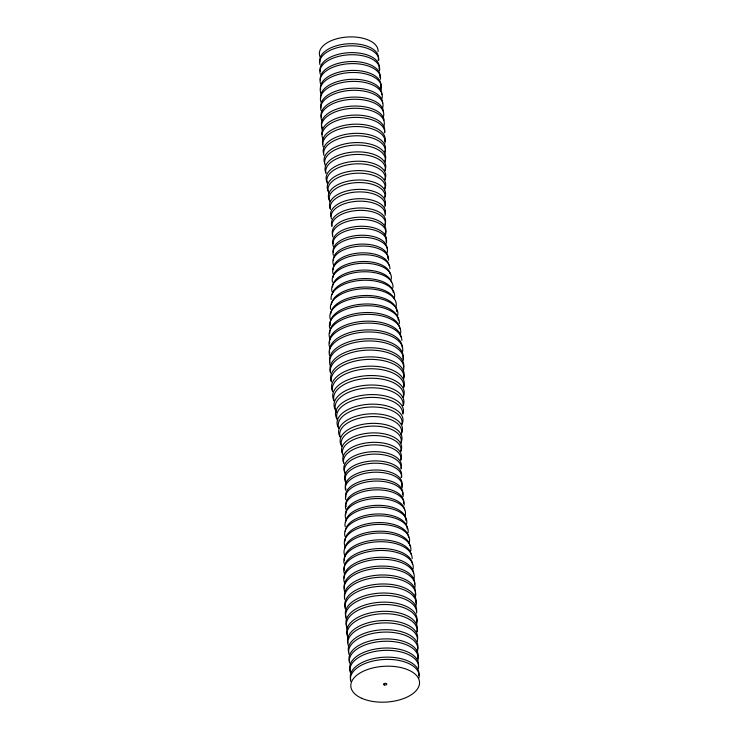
<?xml version="1.0" encoding="UTF-8"?>
<svg xmlns="http://www.w3.org/2000/svg" width="739" height="739" viewBox="0 0 739 739"><rect width="100%" height="100%" fill="white"/><g stroke="black" fill="none" stroke-linecap="round" stroke-linejoin="round"><path stroke-width="1.11" d="M319.895 61.734A29.403 15.316 -3.3 0 1 350.212 43.703A29.403 15.316 -3.3 0 1 378.082 60.422M320.107 56.894A29.403 15.316 -3.3 0 1 345.981 37.126A29.403 15.316 -3.3 0 1 378.082 51.61M320.283 71.323A29.643 15.445 -3.3 0 1 349.75 52.663A29.643 15.445 -3.3 0 1 378.987 68.976M319.895 64.533A29.643 15.445 -3.3 0 1 347.422 45.984A29.643 15.445 -3.3 0 1 378.858 60.145M320.403 79.932A29.948 15.602 -3.3 0 1 350.249 61.568A29.948 15.602 -3.3 0 1 379.929 77.521M320.255 74.131A29.948 15.602 -3.3 0 1 348.891 54.825A29.948 15.602 -3.3 0 1 379.532 70.722M320.689 89.539A30.29 15.778 -3.3 0 1 351.746 70.417A30.29 15.778 -3.3 0 1 380.345 88.126M320.615 83.747A30.29 15.778 -3.3 0 1 348.392 63.766A30.29 15.778 -3.3 0 1 380.483 79.258M320.754 98.13A30.641 15.962 -3.3 0 1 350.258 79.378A30.641 15.962 -3.3 0 1 381.795 94.574M321.012 93.373A30.641 15.962 -3.3 0 1 349.87 72.579A30.641 15.962 -3.3 0 1 381.01 89.872M321.068 107.746A30.964 16.129 -3.3 0 1 349.741 88.338A30.964 16.129 -3.3 0 1 382.663 103.081M321.012 101.991A30.964 16.129 -3.3 0 1 350.36 81.475A30.964 16.129 -3.3 0 1 382.008 98.407M321.483 117.372A31.232 16.276 -3.3 0 1 349.205 97.345A31.232 16.276 -3.3 0 1 383.439 111.589M321.086 110.573A31.232 16.276 -3.3 0 1 351.875 90.343A31.232 16.276 -3.3 0 1 382.645 108.005M322.481 128.013A31.407 16.369 -3.3 0 1 347.653 106.536A31.407 16.369 -3.3 0 1 384.086 120.097M321.622 120.189A31.407 16.369 -3.3 0 1 352.374 99.312A31.407 16.369 -3.3 0 1 383.162 117.593M322.019 134.489A31.472 16.397 -3.3 0 1 354.295 115.099A31.472 16.397 -3.3 0 1 384.326 132.9M322.306 129.787A31.472 16.397 -3.3 0 1 351.847 108.384A31.472 16.397 -3.3 0 1 383.938 126.11M322.731 144.077A31.407 16.369 -3.3 0 1 353.769 124.226A31.407 16.369 -3.3 0 1 384.936 141.408M323.146 139.357A31.407 16.369 -3.3 0 1 349.288 117.741A31.407 16.369 -3.3 0 1 384.807 132.466M323.608 153.647A31.204 16.258 -3.3 0 1 355.293 133.353A31.204 16.258 -3.3 0 1 384.723 152.049M323.22 146.858A31.204 16.258 -3.3 0 1 352.863 126.646A31.204 16.258 -3.3 0 1 384.982 143.126M324.652 163.19A30.872 16.082 -3.3 0 1 355.792 142.59A30.872 16.082 -3.3 0 1 384.677 161.601M323.922 155.375A30.872 16.082 -3.3 0 1 355.385 135.8A30.872 16.082 -3.3 0 1 384.742 153.758M325.834 172.686A30.419 15.852 -3.3 0 1 355.283 151.92A30.419 15.852 -3.3 0 1 385.001 170.09M325.446 165.896A30.419 15.852 -3.3 0 1 353.889 145.186A30.419 15.852 -3.3 0 1 384.991 162.257M327.137 182.154A29.865 15.565 -3.3 0 1 355.782 161.268A29.865 15.565 -3.3 0 1 384.77 179.595M325.964 173.397A29.865 15.565 -3.3 0 1 355.394 154.479A29.865 15.565 -3.3 0 1 385.121 170.774M328.522 191.586A29.255 15.242 -3.3 0 1 355.33 170.7A29.255 15.242 -3.3 0 1 384.927 188.094M327.626 183.854A29.255 15.242 -3.3 0 1 354.942 163.91A29.255 15.242 -3.3 0 1 384.899 180.316M329.936 200.98A28.627 14.919 -3.3 0 1 354.923 180.159A28.627 14.919 -3.3 0 1 385.037 196.611M328.994 193.276A28.627 14.919 -3.3 0 1 355.459 173.295A28.627 14.919 -3.3 0 1 384.649 189.821M330.268 208.583A28.027 14.604 -3.3 0 1 356.383 189.461A28.027 14.604 -3.3 0 1 385.13 205.156M329.871 201.784A28.027 14.604 -3.3 0 1 355.995 182.672A28.027 14.604 -3.3 0 1 384.742 198.357M330.804 216.204A27.5 14.327 -3.3 0 1 357.805 198.745A27.5 14.327 -3.3 0 1 385.259 213.71M330.407 209.405A27.5 14.327 -3.3 0 1 357.417 191.955A27.5 14.327 -3.3 0 1 384.871 206.911M331.866 225.672A27.094 14.115 -3.3 0 1 359.2 207.992A27.094 14.115 -3.3 0 1 384.927 224.139M331.478 218.883A27.094 14.115 -3.3 0 1 357.039 201.276A27.094 14.115 -3.3 0 1 385.084 215.492M332.799 235.15A26.844 13.986 -3.3 0 1 359.699 217.174A26.844 13.986 -3.3 0 1 385.001 233.626M331.922 226.568A26.844 13.986 -3.3 0 1 360.179 210.366A26.844 13.986 -3.3 0 1 385.001 225.922M333.224 243.778A26.78 13.958 -3.3 0 1 359.32 226.3A26.78 13.958 -3.3 0 1 386.007 241.302M332.827 236.979A26.78 13.958 -3.3 0 1 358.932 219.511A26.78 13.958 -3.3 0 1 385.61 234.503M333.455 252.415A26.937 14.032 -3.3 0 1 358.073 235.399A26.937 14.032 -3.3 0 1 386.996 248.055M333.372 246.512A26.937 14.032 -3.3 0 1 358.554 228.536A26.937 14.032 -3.3 0 1 386.414 243.103M333.363 260.137A27.306 14.226 -3.3 0 1 361.223 244.11A27.306 14.226 -3.3 0 1 387.79 258.484M333.363 255.186A27.306 14.226 -3.3 0 1 359.939 237.358A27.306 14.226 -3.3 0 1 387.181 252.627M333.363 269.726A27.897 14.531 -3.3 0 1 359.006 253.024A27.897 14.531 -3.3 0 1 388.917 265.162M333.917 265.698A27.897 14.531 -3.3 0 1 357.704 246.309A27.897 14.531 -3.3 0 1 388.566 260.267M333.021 277.393A28.682 14.946 -3.3 0 1 360.383 261.606A28.682 14.946 -3.3 0 1 390.137 273.661M333.455 274.446A28.682 14.946 -3.3 0 1 358.119 254.964A28.682 14.946 -3.3 0 1 389.906 268.811M332.596 287A29.625 15.436 -3.3 0 1 359.875 270.252A29.625 15.436 -3.3 0 1 391.467 282.122M332.513 282.206A29.625 15.436 -3.3 0 1 361.417 263.333A29.625 15.436 -3.3 0 1 391.171 279.36M332.162 294.547A30.687 15.99 -3.3 0 1 363.302 278.585A30.687 15.99 -3.3 0 1 393.324 292.598M332.144 291.905A30.687 15.99 -3.3 0 1 360.909 271.897A30.687 15.99 -3.3 0 1 392.862 287.905M331.488 304.154A31.823 16.581 -3.3 0 1 360.706 287.24A31.823 16.581 -3.3 0 1 394.312 298.907M331.155 299.535A31.823 16.581 -3.3 0 1 364.475 280.238A31.823 16.581 -3.3 0 1 394.09 298.584M330.832 313.807A32.969 17.173 -3.3 0 1 364.345 295.517A32.969 17.173 -3.3 0 1 396.667 311.664M330.647 309.253A32.969 17.173 -3.3 0 1 364.392 288.718A32.969 17.173 -3.3 0 1 395.781 307.581M330.499 325.336A34.059 17.745 -3.3 0 1 361.981 304.172A34.059 17.745 -3.3 0 1 398.284 320.098M330.37 319.46A34.059 17.745 -3.3 0 1 362.47 297.309A34.059 17.745 -3.3 0 1 397.767 315.165M329.843 333.215A35.038 18.253 -3.3 0 1 363.089 312.671A35.038 18.253 -3.3 0 1 399.753 328.504M329.816 328.301A35.038 18.253 -3.3 0 1 362.701 305.881A35.038 18.253 -3.3 0 1 399.346 323.617M329.622 342.951A35.86 18.687 -3.3 0 1 362.387 321.4A35.86 18.687 -3.3 0 1 401.018 336.882M330.13 339.016A35.86 18.687 -3.3 0 1 363.856 314.472A35.86 18.687 -3.3 0 1 400.168 334.989M329.659 352.688A36.47 19.002 -3.3 0 1 363.542 330.084A36.47 19.002 -3.3 0 1 402.265 347.238M329.899 347.829A36.47 19.002 -3.3 0 1 361.251 323.46A36.47 19.002 -3.3 0 1 401.877 340.448M329.963 362.415A36.848 19.196 -3.3 0 1 365.703 338.85A36.848 19.196 -3.3 0 1 402.931 358.664M329.576 355.616A36.848 19.196 -3.3 0 1 365.306 332.051A36.848 19.196 -3.3 0 1 402.543 351.875M330.582 372.114A36.968 19.26 -3.3 0 1 364.992 347.921A36.968 19.26 -3.3 0 1 403.688 367.08M330.185 365.325A36.968 19.26 -3.3 0 1 364.595 341.122A36.968 19.26 -3.3 0 1 403.3 360.29M331.488 381.777A36.821 19.186 -3.3 0 1 366.211 357.011A36.821 19.186 -3.3 0 1 403.762 377.509M330.472 373.029A36.821 19.186 -3.3 0 1 367.745 350.129A36.821 19.186 -3.3 0 1 403.374 370.719M332.679 391.374A36.423 18.974 -3.3 0 1 366.489 366.295A36.423 18.974 -3.3 0 1 403.78 386.922M331.321 381.684A36.423 18.974 -3.3 0 1 368.004 359.403A36.423 18.974 -3.3 0 1 403.67 379.125M334.12 400.917A35.795 18.651 -3.3 0 1 367.717 375.634A35.795 18.651 -3.3 0 1 403.171 397.277M332.587 391.3A35.795 18.651 -3.3 0 1 367.32 368.844A35.795 18.651 -3.3 0 1 403.688 387.55M335.755 410.394A34.992 18.226 -3.3 0 1 367.089 385.185A34.992 18.226 -3.3 0 1 403.171 405.665M334.074 400.871A34.992 18.226 -3.3 0 1 367.616 378.331A34.992 18.226 -3.3 0 1 403.346 396.963M336.984 418.958A34.049 17.736 -3.3 0 1 367.412 394.755A34.049 17.736 -3.3 0 1 402.986 414.071M336.596 412.168A34.049 17.736 -3.3 0 1 365.251 388.114A34.049 17.736 -3.3 0 1 403.032 405.415M338.822 428.352A33.024 17.209 -3.3 0 1 368.613 404.298A33.024 17.209 -3.3 0 1 402.016 424.297M337.908 420.722A33.024 17.209 -3.3 0 1 365.223 397.776A33.024 17.209 -3.3 0 1 402.607 413.443M340.134 436.906A31.989 16.664 -3.3 0 1 370.636 413.822A31.989 16.664 -3.3 0 1 400.898 434.44M338.582 427.604A31.989 16.664 -3.3 0 1 369.408 407.069A31.989 16.664 -3.3 0 1 401.914 424.177M341.427 445.478A30.992 16.147 -3.3 0 1 371.745 423.382A30.992 16.147 -3.3 0 1 400.289 443.677M340.263 437.072A30.992 16.147 -3.3 0 1 370.941 416.602A30.992 16.147 -3.3 0 1 400.981 434.8M342.249 453.303A30.105 15.685 -3.3 0 1 371.837 432.915A30.105 15.685 -3.3 0 1 400.815 451.095M341.861 446.513A30.105 15.685 -3.3 0 1 370.451 426.172A30.105 15.685 -3.3 0 1 400.824 443.28M343.727 462.743A29.366 15.297 -3.3 0 1 371.366 442.412A29.366 15.297 -3.3 0 1 400.834 459.584M343.33 455.945A29.366 15.297 -3.3 0 1 370.017 435.677A29.366 15.297 -3.3 0 1 400.769 451.788M345.03 472.175A28.821 15.02 -3.3 0 1 370.941 451.815A28.821 15.02 -3.3 0 1 401 468.11M343.811 463.501A28.821 15.02 -3.3 0 1 371.486 444.961A28.821 15.02 -3.3 0 1 400.871 460.332M346.148 481.634A28.498 14.845 -3.3 0 1 371.468 461.044A28.498 14.845 -3.3 0 1 401.037 477.625M345.224 473.939A28.498 14.845 -3.3 0 1 370.137 454.328A28.498 14.845 -3.3 0 1 401.157 468.886M346.009 489.32A28.405 14.798 -3.3 0 1 372.899 470.087A28.405 14.798 -3.3 0 1 401.647 486.188M346.092 483.445A28.405 14.798 -3.3 0 1 369.731 463.519A28.405 14.798 -3.3 0 1 401.637 477.449M345.907 496.996A28.553 14.872 -3.3 0 1 374.331 479.029A28.553 14.872 -3.3 0 1 402.459 494.76M345.519 490.197A28.553 14.872 -3.3 0 1 373.943 472.239A28.553 14.872 -3.3 0 1 402.062 487.962M346.212 506.584A28.913 15.066 -3.3 0 1 373.888 487.952A28.913 15.066 -3.3 0 1 403.448 503.324M345.824 499.786A28.913 15.066 -3.3 0 1 373.5 481.154A28.913 15.066 -3.3 0 1 403.06 496.525M345.88 514.233A29.458 15.353 -3.3 0 1 373.417 496.784A29.458 15.353 -3.3 0 1 404.612 509.864M345.972 509.411A29.458 15.353 -3.3 0 1 373.029 489.994A29.458 15.353 -3.3 0 1 404.205 505.079M345.658 521.817A30.16 15.713 -3.3 0 1 376.835 505.337A30.16 15.713 -3.3 0 1 405.868 520.404M346.018 519.083A30.16 15.713 -3.3 0 1 375.458 498.576A30.16 15.713 -3.3 0 1 404.695 516.7M345.362 531.433A30.964 16.129 -3.3 0 1 376.345 514.011A30.964 16.129 -3.3 0 1 407.217 528.902M345.233 526.741A30.964 16.129 -3.3 0 1 375.957 507.222A30.964 16.129 -3.3 0 1 406.552 524.228M345.048 541.087A31.814 16.581 -3.3 0 1 375.809 522.676A31.814 16.581 -3.3 0 1 408.575 537.373M345.058 536.431A31.814 16.581 -3.3 0 1 375.421 515.887A31.814 16.581 -3.3 0 1 408.039 532.754M344.771 548.532A32.673 17.025 -3.3 0 1 377.352 531.239A32.673 17.025 -3.3 0 1 409.905 545.816M345.418 547.22A32.673 17.025 -3.3 0 1 374.83 524.57A32.673 17.025 -3.3 0 1 409.295 542.371M344.568 560.458A33.486 17.45 -3.3 0 1 374.571 540.098A33.486 17.45 -3.3 0 1 411.143 554.232M345.104 556.328A33.486 17.45 -3.3 0 1 374.839 533.253A33.486 17.45 -3.3 0 1 410.745 550.869M344.513 570.166A34.206 17.819 -3.3 0 1 375.671 548.735A34.206 17.819 -3.3 0 1 412.528 564.485M344.115 563.377A34.206 17.819 -3.3 0 1 376.179 541.872A34.206 17.819 -3.3 0 1 412.14 558.638M344.198 578.018A34.807 18.133 -3.3 0 1 376.798 557.428A34.807 18.133 -3.3 0 1 413.6 572.91M344.217 573.094A34.807 18.133 -3.3 0 1 377.324 550.573A34.807 18.133 -3.3 0 1 413.11 568.975M344.586 588.669A35.26 18.373 -3.3 0 1 377.962 566.213A35.26 18.373 -3.3 0 1 414.57 584.216M344.503 582.803A35.26 18.373 -3.3 0 1 378.497 559.358A35.26 18.373 -3.3 0 1 413.757 579.348M344.716 597.417A35.555 18.521 -3.3 0 1 380.077 575.034A35.555 18.521 -3.3 0 1 415.142 594.599M344.614 591.569A35.555 18.521 -3.3 0 1 379.689 568.236A35.555 18.521 -3.3 0 1 414.45 588.78M345.27 607.098A35.703 18.595 -3.3 0 1 379.403 584.078A35.703 18.595 -3.3 0 1 415.946 603.033M344.633 599.347A35.703 18.595 -3.3 0 1 379.957 577.233A35.703 18.595 -3.3 0 1 415.549 596.244M346 616.76A35.703 18.604 -3.3 0 1 378.738 593.214A35.703 18.604 -3.3 0 1 416.565 611.467M345.298 609.019A35.703 18.604 -3.3 0 1 380.225 586.304A35.703 18.604 -3.3 0 1 416.002 605.657M347.358 627.328A35.583 18.54 -3.3 0 1 379.938 602.285A35.583 18.54 -3.3 0 1 416.408 622.829M346.12 618.663A35.583 18.54 -3.3 0 1 378.627 595.56A35.583 18.54 -3.3 0 1 416.639 613.111M347.459 635.087A35.389 18.438 -3.3 0 1 381.148 611.412A35.389 18.438 -3.3 0 1 416.935 631.263M347.496 629.222A35.389 18.438 -3.3 0 1 379.828 604.668A35.389 18.438 -3.3 0 1 416.547 624.473M347.792 642.847A35.139 18.309 -3.3 0 1 382.34 620.566A35.139 18.309 -3.3 0 1 417.378 639.697M348.097 637.905A35.139 18.309 -3.3 0 1 379.209 613.952A35.139 18.309 -3.3 0 1 417.166 631.947M348.753 652.472A34.872 18.17 -3.3 0 1 383.523 629.73A34.872 18.17 -3.3 0 1 417.249 650.052M348.355 645.674A34.872 18.17 -3.3 0 1 381.315 623.023A34.872 18.17 -3.3 0 1 417.378 641.35M349.713 662.079A34.641 18.05 -3.3 0 1 382.885 638.967A34.641 18.05 -3.3 0 1 417.747 658.495M349.011 654.375A34.641 18.05 -3.3 0 1 383.393 632.131A34.641 18.05 -3.3 0 1 417.359 651.696M350.656 671.696A34.474 17.958 -3.3 0 1 382.266 648.186A34.474 17.958 -3.3 0 1 418.265 666.947M349.602 663.077A34.474 17.958 -3.3 0 1 384.576 641.258A34.474 17.958 -3.3 0 1 417.59 661.1M350.776 679.51A34.382 17.912 -3.3 0 1 383.439 657.248A34.382 17.912 -3.3 0 1 418.837 675.4M350.388 672.712A34.382 17.912 -3.3 0 1 383.051 650.449A34.382 17.912 -3.3 0 1 418.44 668.601M350.785 681.441A34.4 17.921 -3.3 0 1 384.234 659.465A34.4 17.921 -3.3 0 1 418.911 678.014M384.335 684.961A1.663 0.868 -3.3 0 0 386.83 684.111A1.663 0.868 -3.3 0 0 384.345 683.464A1.663 0.868 -3.3 0 0 384.335 684.961M361.916 698.373A34.4 17.921 -3.3 0 0 418.708 686.679A34.4 17.921 -3.3 0 0 374.885 667.493A34.4 17.921 -3.3 0 0 361.916 698.373"/></g></svg>
